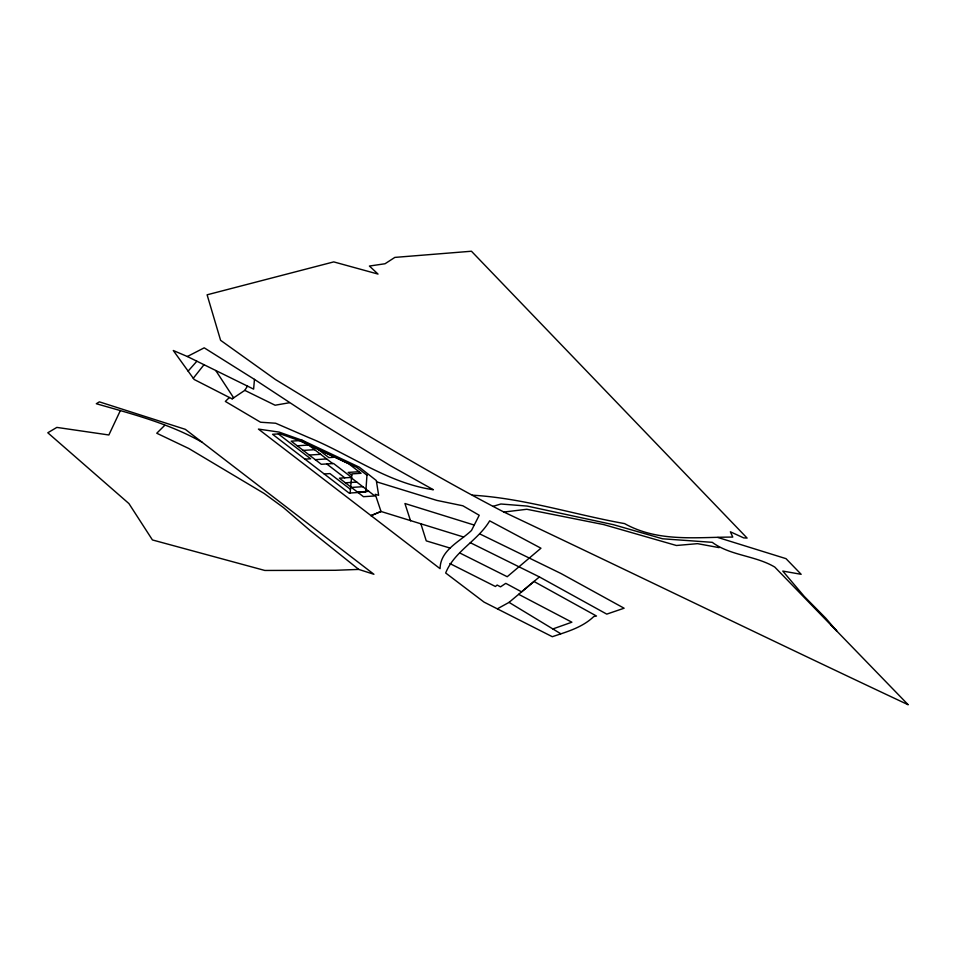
<?xml version="1.0" encoding="UTF-8"?>
<svg xmlns="http://www.w3.org/2000/svg" width="956" height="956" viewBox="0 0 956 956"><rect width="100%" height="100%" fill="white"/><g stroke="black" fill="none" stroke-linecap="round" stroke-linejoin="round"><path stroke-width="1.43" d="M350.135 493.009L351.868 473.889L361.081 473.292L348.629 463.72L300.746 441.158M187.352 356.516L204.214 347.829L254.463 379.389L253.615 389.128L187.352 356.516L173.287 350.505L194.14 379.472L229.404 397.505L232.141 398.831L244.796 390.359L247.496 386.081M376.521 481.8L436.868 500.406L462.859 505.784L479.219 515.26L471.511 530.449C459.74 541.753 440.31 549.999 440.071 568.677L258.419 429.089L279.152 432.1L302.574 440.417L359.313 467.173L376.317 480.533L378.648 495.328L375.254 494.288L381.014 511.472L463.612 537.021M459.8 552.986L507.218 576.719L540.953 548.218L489.663 520.841C477.988 540.678 454.315 551.277 445.675 572.991L484.083 602.137L552.317 636.708C566.968 631.737 582.288 627.578 593.784 616.548L596.496 616.034L533.974 581.475L509.058 602.376L497.55 608.709M120.348 410.578L108.864 434.98L56.846 427.404L47.8 432.769L128.929 503.573L152.434 539.949L264.824 570.457L335.197 570.29L358.739 569.418L373.927 574.281L185.309 429.328L99.376 401.855L96.317 403.731C132.394 414.079 169.427 423.58 202.206 442.305M193.279 378.265L203.987 364.738M188.117 371.107L196.84 361.26M164.731 425.348L156.76 433.235L188.834 448.531L264.167 493.475L283.478 507.6L310.377 530.747L358.739 569.418M229.404 397.505L225.341 401.424L260.546 422.229L275.651 423.233L308.812 437.609C350.482 454.578 387.945 483.162 433.391 489.747L390.096 465.5L322.698 424.201L254.463 379.389M479.948 533.998L561.088 573.564L624.101 608.219L606.761 614.122L539.411 576.922L521.594 591.86L505.784 583.351L500.514 586.853L497.156 585.048L495.411 586.494L449.858 563.538M232.141 398.831L233.646 397.827L215.793 370.558M552.855 628.952L571.867 622.201L518.666 594.321M492.997 506.357L500.884 504.003L527.21 506.083L613.537 524.713L662.568 538.79L712.256 542.327C730.229 555.711 755.336 555.496 774.778 567.075L908.2 704.763C773.057 641.333 638.847 575.906 503.896 512.046C425.707 471.499 350.673 425.277 275.459 379.544L220.597 340.312L207.105 294.807L333.74 261.896L378.026 274.073L369.422 266.043L385.041 263.748L394.852 257.403L471.451 251.237L747.102 538.073L743.696 537.893L730.36 531.787L732.774 537.081C695.968 537.117 658.326 542.399 624.579 523.601C573.755 514.519 524.342 498.255 472.395 495.184M503.896 512.046L526.816 509.273L603.666 524.581L676.406 545.494L697.533 543.653L719.103 547.633M289.369 402.739L275.101 405.225L244.796 390.359M297.208 445.783L308.585 445.042M303.231 450.407L314.608 449.679M309.254 455.044L320.63 454.303M304.94 459.155L310.676 458.784L278.327 433.928M334.839 457.231L328.888 457.613L318.133 449.356M315.277 459.669L326.653 458.928M324.215 473.973L329.951 473.602L350.398 489.305M359.026 471.714L348.163 472.419L351.784 475.204M345.391 482.804L356.767 482.075M351.414 487.44L362.79 486.7M357.436 492.065L368.813 491.324M450.276 548.135L426.257 540.869L420.975 524.103M473.913 524.964L404.926 503.501L410.554 520.841M717.813 537.451L786.011 558.651L801.152 574.305L782.785 571.079L804.259 596.413L825.924 618.365L836.787 631.044L830.597 624.674M470.328 542.709L539.411 576.922M509.058 602.376L560.718 633.72M332.676 463.564L302.562 440.417L291.186 441.158L321.3 464.293L333.56 463.505L351.629 477.391L339.368 478.179L363.459 496.69L374.836 495.961L350.744 477.438M326.725 463.947L344.793 477.833M366.961 475.192L365.778 492.005L349.083 493.081L272.591 434.299L280.084 433.809L302.275 441.696L356.863 467.424L366.961 475.192M381.014 511.472L371.024 515.619L381.014 511.472"/></g></svg>
